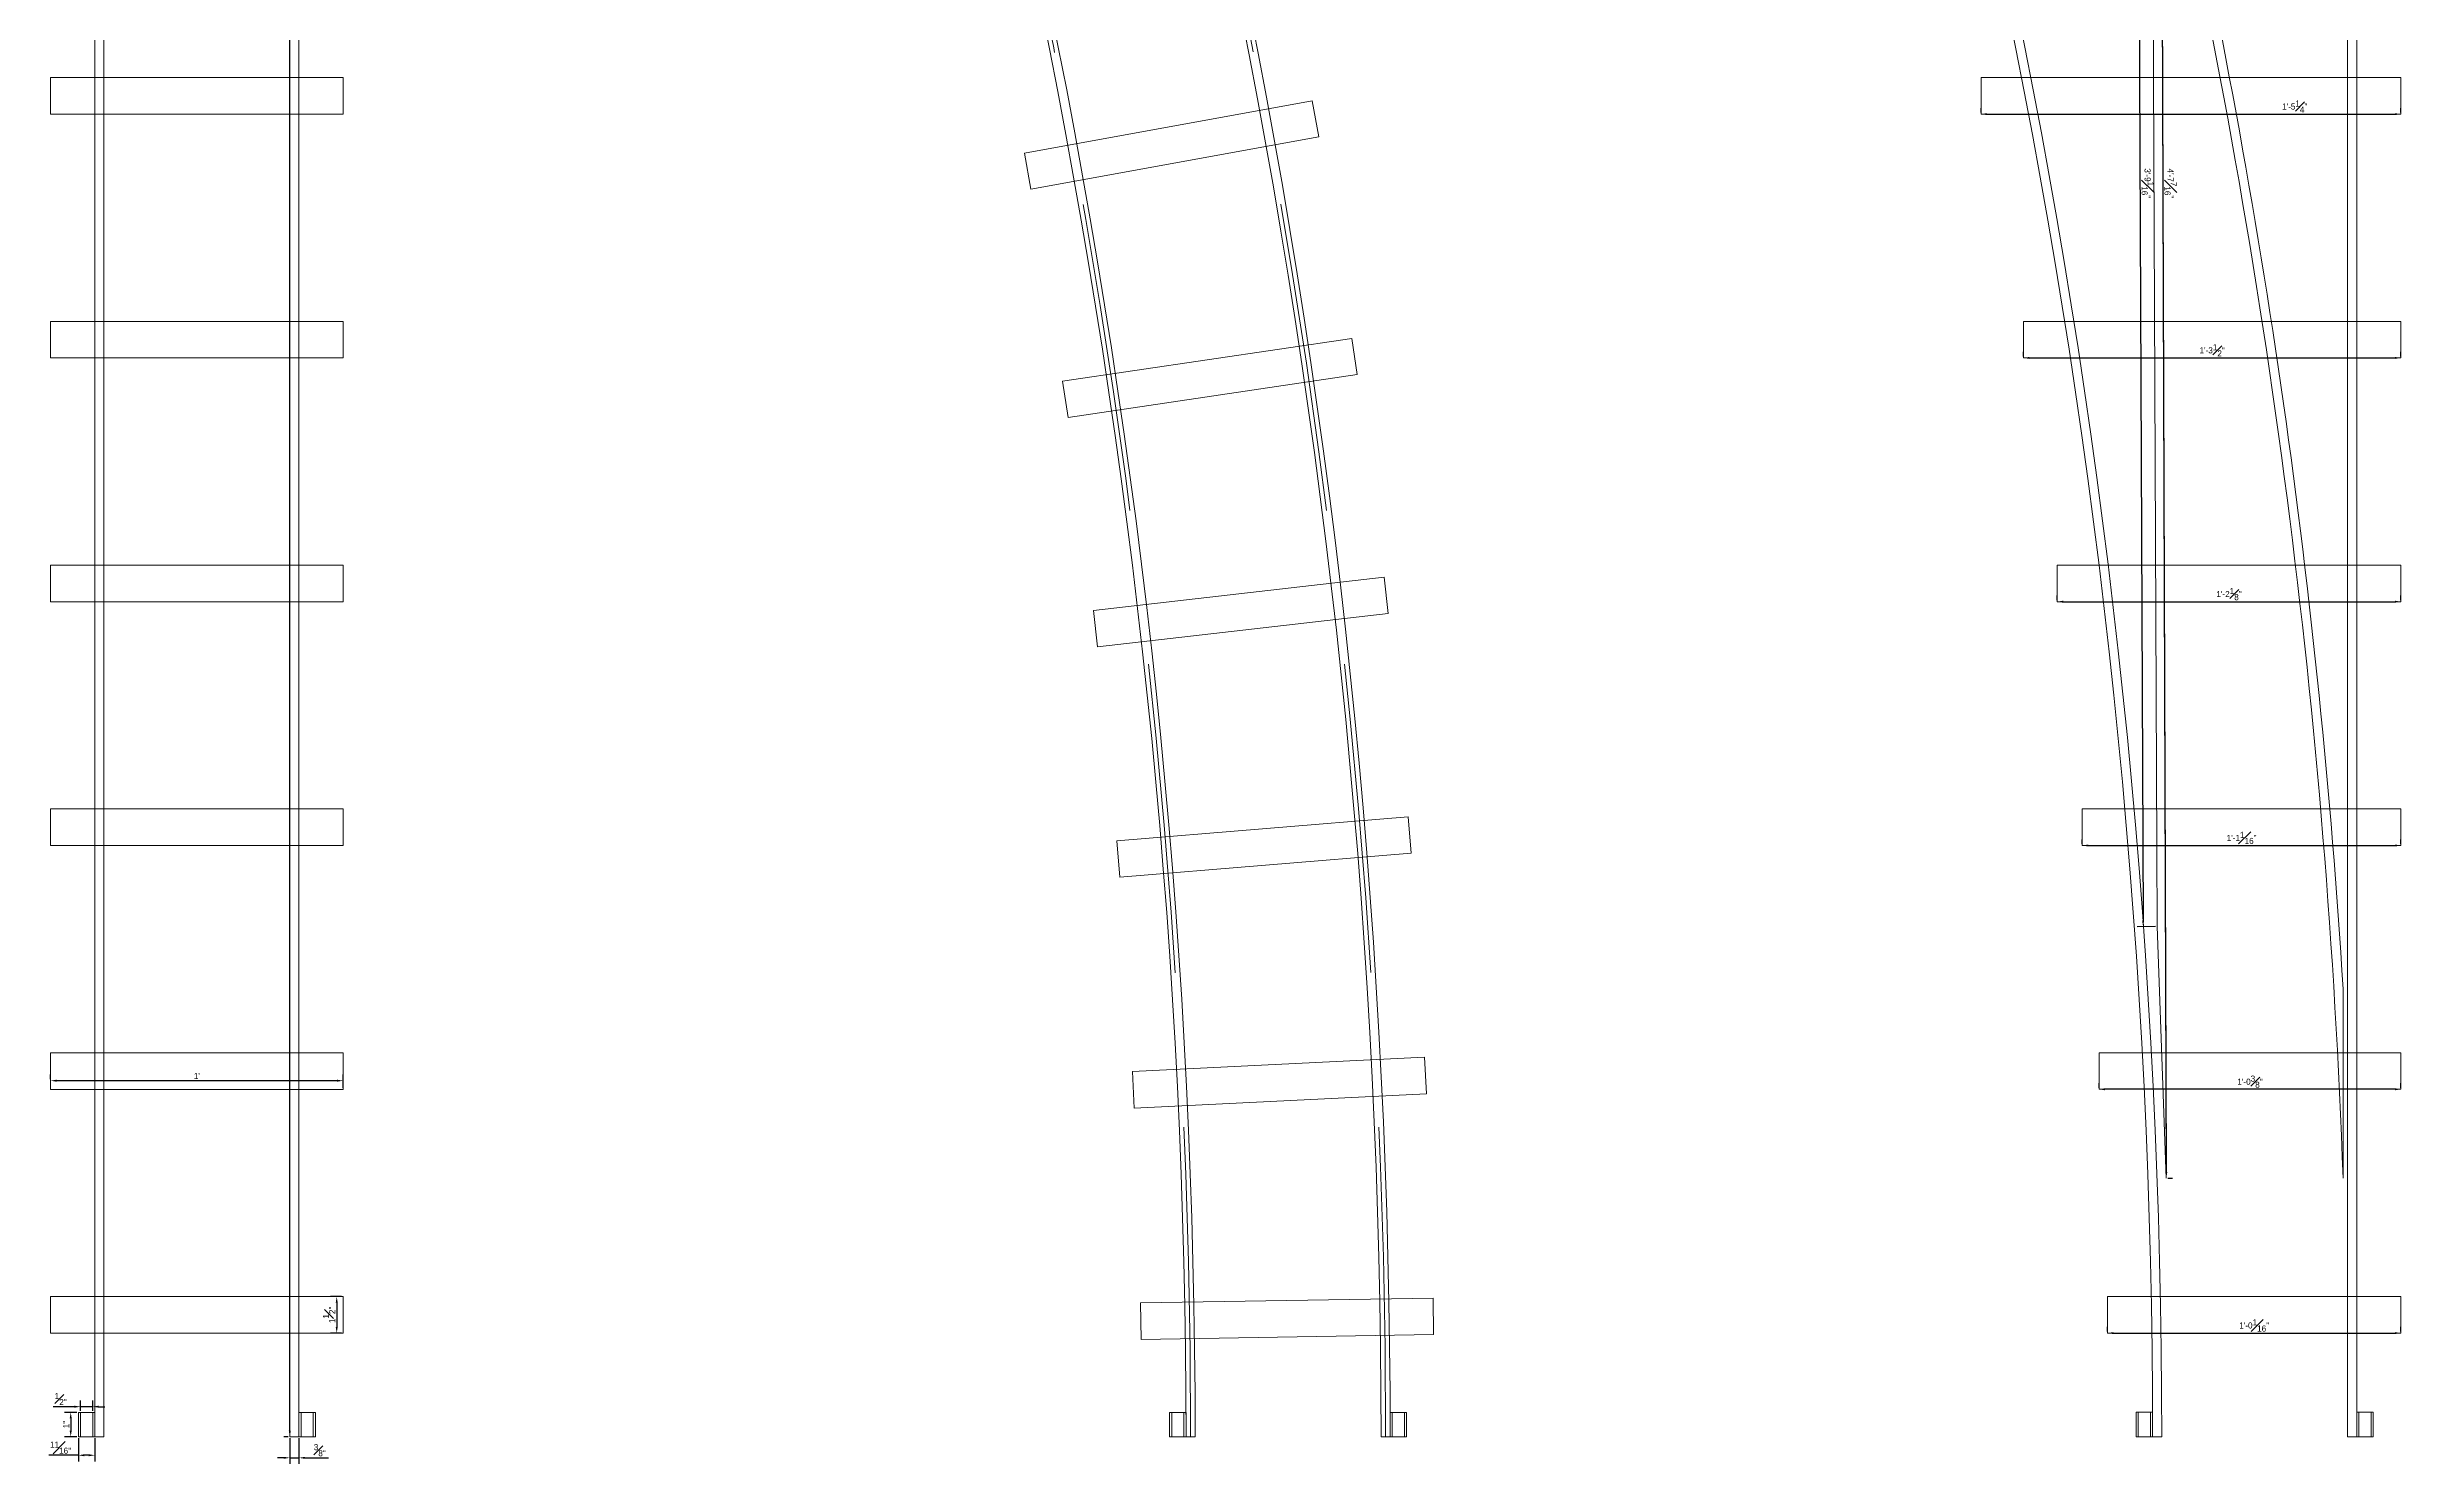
# Model space of a CAD drawing. Header units: inches. Extents: x -6 to 90, y -1 to 120.
# Drawn here: x -6.1 to 90.4, y -1.1 to 57 of the extents above; entities that cross this region are included whole.
import ezdxf

# ---------------------------------------------------------------- set-up
doc = ezdxf.new("R2010")
doc.units = ezdxf.units.IN
doc.header["$PDMODE"] = 34
doc.linetypes.add('DASHED', pattern=[19.05, 12.7, -6.35])
doc.layers.get('0').update_dxf_attribs({"lineweight": 0})
doc.dimstyles.get("Standard").update_dxf_attribs({"dimscale": 2.5, "dimtxt": 0.1, "dimasz": 0.1, "dimexe": 0.1, "dimexo": 0.025, "dimgap": 0.025, "dimtad": 1, "dimtoh": 1, "dimdec": 4, "dimlunit": 4, "dimtxsty": 'Standard', "dimcen": 0.09, "dimadec": 0, "dimazin": 0, "dimtfac": 1, "dimtdec": 4, "dimtofl": 0, "dimtmove": 0, "dimatfit": 3, "dimfxl": 1, "dimfrac": 1, "dimtolj": 1, "dimtzin": 0, "dimarcsym": 0})
doc.dimstyles.new('Standard-Large', dxfattribs={"dimscale": 2.5, "dimtxt": 0.3, "dimasz": 0.1, "dimexe": 0.1, "dimexo": 0.025, "dimgap": 0.025, "dimtad": 1, "dimtoh": 1, "dimdec": 4, "dimlunit": 4, "dimtxsty": 'Standard', "dimcen": 0.09, "dimadec": 0, "dimazin": 0, "dimtfac": 1, "dimtdec": 4, "dimtofl": 0, "dimtmove": 0, "dimatfit": 3, "dimfxl": 1, "dimfrac": 1, "dimtolj": 1, "dimtzin": 0, "dimarcsym": 0})

# ---------------------------------------------------------------- blocks, each defined once
blk = doc.blocks.new('*D1')
at = {"color": 0, "lineweight": -2, "transparency": 16777216}
for p, q in [((-5.025, 1.233), (-5.9, 1.233)), ((-4.775, 1.062), (-4.775, 1.483)), ((-4.275, 1.233), (-4.775, 1.233)), ((-4.275, 1.062), (-4.275, 1.483)), ((-4.025, 1.233), (-3.775, 1.233))]:
    blk.add_line(p, q, dxfattribs=at)
at = {"color": 0, "transparency": 16777216}
for points in [[(-5.025, 1.275), (-5.025, 1.192), (-4.775, 1.233)], [(-4.025, 1.275), (-4.025, 1.192), (-4.275, 1.233)]]:
    blk.add_solid(points, dxfattribs=at)
at = {"layer": 'Defpoints', "color": 0, "transparency": 16777216}
for p in [(-4.775, 1.233), (-4.775, 1), (-4.275, 1)]:
    blk.add_point(p, dxfattribs=at)
at = {"color": 0, "transparency": 16777216, "insert": (-5.588, 1.546), "char_height": 0.25, "attachment_point": 5}
blk.add_mtext('{\\H1x;\\S1#2;}"', dxfattribs=at)
blk = doc.blocks.new('*D2')
at = {"color": 0, "lineweight": -2, "transparency": 16777216}
for p, q in [((-4.862, -0.759), (-6.071, -0.759)), ((-4.862, -0.062), (-4.862, -1.009)), ((-4.438, -0.759), (-4.612, -0.759)), ((-4.188, -0.062), (-4.188, -1.009))]:
    blk.add_line(p, q, dxfattribs=at)
at = {"color": 0, "transparency": 16777216}
for points in [[(-4.612, -0.718), (-4.612, -0.801), (-4.862, -0.759)], [(-4.438, -0.718), (-4.438, -0.801), (-4.188, -0.759)]]:
    blk.add_solid(points, dxfattribs=at)
at = {"layer": 'Defpoints', "color": 0, "transparency": 16777216}
for p in [(-4.862, 0), (-4.188, 0), (-4.862, -0.759)]:
    blk.add_point(p, dxfattribs=at)
at = {"color": 0, "transparency": 16777216, "insert": (-5.592, -0.447), "char_height": 0.25, "attachment_point": 5}
blk.add_mtext('{\\H1x;\\S11#16;}"', dxfattribs=at)
blk = doc.blocks.new('*D3')
at = {"color": 0, "lineweight": -2, "transparency": 16777216}
for p, q in [((-4.925, 1), (-5.426, 1)), ((-5.176, 0.75), (-5.176, 0.25)), ((-4.925, 0), (-5.426, 0))]:
    blk.add_line(p, q, dxfattribs=at)
at = {"color": 0, "transparency": 16777216}
for points in [[(-5.218, 0.75), (-5.134, 0.75), (-5.176, 1)], [(-5.218, 0.25), (-5.134, 0.25), (-5.176, 0)]]:
    blk.add_solid(points, dxfattribs=at)
at = {"layer": 'Defpoints', "color": 0, "transparency": 16777216}
for p in [(-4.863, 1), (-4.863, 0), (-5.176, 0)]:
    blk.add_point(p, dxfattribs=at)
at = {"color": 0, "transparency": 16777216, "insert": (-5.363, 0.5), "char_height": 0.25, "attachment_point": 5, "rotation": 90}
blk.add_mtext('1"', dxfattribs=at)
blk = doc.blocks.new('*D4')
at = {"color": 0, "lineweight": -2, "transparency": 16777216}
for p, q in [((3.562, -0.864), (3.312, -0.864)), ((3.812, -0.062), (3.812, -1.114)), ((3.812, -0.864), (4.188, -0.864)), ((4.188, -0.062), (4.188, -1.114)), ((4.438, -0.864), (5.396, -0.864))]:
    blk.add_line(p, q, dxfattribs=at)
at = {"color": 0, "transparency": 16777216}
for points in [[(3.562, -0.823), (3.562, -0.906), (3.812, -0.864)], [(4.438, -0.823), (4.438, -0.906), (4.188, -0.864)]]:
    blk.add_solid(points, dxfattribs=at)
at = {"layer": 'Defpoints', "color": 0, "transparency": 16777216}
for p in [(3.812, 0), (4.188, 0), (4.188, -0.864)]:
    blk.add_point(p, dxfattribs=at)
at = {"color": 0, "transparency": 16777216, "insert": (5.042, -0.552), "char_height": 0.25, "attachment_point": 5}
blk.add_mtext('{\\H1x;\\S3#8;}"', dxfattribs=at)
blk = doc.blocks.new('*D5')
at = {"color": 0, "lineweight": -2, "transparency": 16777216}
for p, q in [((5.938, 5.75), (5.487, 5.75)), ((5.737, 5.5), (5.737, 4.5)), ((5.938, 4.25), (5.487, 4.25))]:
    blk.add_line(p, q, dxfattribs=at)
at = {"color": 0, "transparency": 16777216}
for points in [[(5.696, 5.5), (5.779, 5.5), (5.737, 5.75)], [(5.696, 4.5), (5.779, 4.5), (5.737, 4.25)]]:
    blk.add_solid(points, dxfattribs=at)
at = {"layer": 'Defpoints', "color": 0, "transparency": 16777216}
for p in [(6, 5.75), (5.737, 4.25), (6, 4.25)]:
    blk.add_point(p, dxfattribs=at)
at = {"color": 0, "transparency": 16777216, "insert": (5.425, 5), "char_height": 0.25, "attachment_point": 5, "rotation": 90}
blk.add_mtext('1{\\H1x;\\S1#2;}"', dxfattribs=at)
blk = doc.blocks.new('*D6')
at = {"color": 0, "lineweight": -2, "transparency": 16777216}
for p, q in [((-6, 14.668), (-6, 14.855)), ((5.75, 14.605), (-5.75, 14.605)), ((6, 14.312), (6, 14.855))]:
    blk.add_line(p, q, dxfattribs=at)
at = {"color": 0, "transparency": 16777216}
for points in [[(-5.75, 14.647), (-5.75, 14.563), (-6, 14.605)], [(5.75, 14.647), (5.75, 14.563), (6, 14.605)]]:
    blk.add_solid(points, dxfattribs=at)
at = {"layer": 'Defpoints', "color": 0, "transparency": 16777216}
for p in [(-6, 14.605), (-6, 14.605), (6, 14.25)]:
    blk.add_point(p, dxfattribs=at)
at = {"color": 0, "transparency": 16777216, "insert": (0, 14.793), "char_height": 0.25, "attachment_point": 5}
blk.add_mtext("1'", dxfattribs=at)
blk = doc.blocks.new('*D7')
at = {"color": 0, "lineweight": -2, "transparency": 16777216}
for p, q in [((3.75, 120), (3.562, 120)), ((3.813, 0.25), (3.813, 119.75)), ((3.75, 0), (3.562, 0))]:
    blk.add_line(p, q, dxfattribs=at)
at = {"color": 0, "transparency": 16777216}
for points in [[(3.771, 119.75), (3.854, 119.75), (3.813, 120)], [(3.771, 0.25), (3.854, 0.25), (3.813, 0)]]:
    blk.add_solid(points, dxfattribs=at)
at = {"layer": 'Defpoints', "color": 0, "transparency": 16777216}
for p in [(3.813, 120), (3.813, 120), (3.813, 0)]:
    blk.add_point(p, dxfattribs=at)
at = {"color": 0, "transparency": 16777216, "insert": (3.375, 60), "char_height": 0.75, "attachment_point": 5, "rotation": 90}
blk.add_mtext("\\A1;10'", dxfattribs=at)
blk = doc.blocks.new('*D28')
at = {"color": 0, "lineweight": -2, "transparency": 16777216}
for p, q in [((78.381, 4.315), (78.381, 4.503)), ((78.631, 4.253), (90.174, 4.253)), ((90.424, 4.315), (90.424, 4.503))]:
    blk.add_line(p, q, dxfattribs=at)
at = {"color": 0, "transparency": 16777216}
for points in [[(78.631, 4.294), (78.631, 4.211), (78.381, 4.253)], [(90.174, 4.294), (90.174, 4.211), (90.424, 4.253)]]:
    blk.add_solid(points, dxfattribs=at)
at = {"layer": 'Defpoints', "color": 0, "transparency": 16777216}
for p in [(78.381, 4.253), (90.424, 4.253), (90.424, 4.253)]:
    blk.add_point(p, dxfattribs=at)
at = {"color": 0, "transparency": 16777216, "insert": (84.402, 4.565), "char_height": 0.25, "attachment_point": 5}
blk.add_mtext('\\A1;1\'-0{\\H1x;\\S1#16;}"', dxfattribs=at)
blk = doc.blocks.new('*D29')
at = {"color": 0, "lineweight": -2, "transparency": 16777216}
for p, q in [((78.038, 14.315), (78.038, 14.503)), ((90.424, 14.315), (90.424, 14.503)), ((90.174, 14.253), (78.288, 14.253))]:
    blk.add_line(p, q, dxfattribs=at)
at = {"color": 0, "transparency": 16777216}
for points in [[(78.288, 14.294), (78.288, 14.211), (78.038, 14.253)], [(90.174, 14.294), (90.174, 14.211), (90.424, 14.253)]]:
    blk.add_solid(points, dxfattribs=at)
at = {"layer": 'Defpoints', "color": 0, "transparency": 16777216}
for p in [(78.038, 14.253), (78.038, 14.253), (90.424, 14.253)]:
    blk.add_point(p, dxfattribs=at)
at = {"color": 0, "transparency": 16777216, "insert": (84.231, 14.565), "char_height": 0.25, "attachment_point": 5}
blk.add_mtext('\\A1;1\'-0{\\H1x;\\S3#8;}"', dxfattribs=at)
blk = doc.blocks.new('*D30')
at = {"color": 0, "lineweight": -2, "transparency": 16777216}
for p, q in [((77.351, 24.315), (77.351, 24.503)), ((77.601, 24.253), (90.174, 24.253)), ((90.424, 24.315), (90.424, 24.503))]:
    blk.add_line(p, q, dxfattribs=at)
at = {"color": 0, "transparency": 16777216}
for points in [[(77.601, 24.294), (77.601, 24.211), (77.351, 24.253)], [(90.174, 24.294), (90.174, 24.211), (90.424, 24.253)]]:
    blk.add_solid(points, dxfattribs=at)
at = {"layer": 'Defpoints', "color": 0, "transparency": 16777216}
for p in [(77.351, 24.253), (90.424, 24.253), (90.424, 24.253)]:
    blk.add_point(p, dxfattribs=at)
at = {"color": 0, "transparency": 16777216, "insert": (83.888, 24.565), "char_height": 0.25, "attachment_point": 5}
blk.add_mtext('\\A1;1\'-1{\\H1x;\\S1#16;}"', dxfattribs=at)
blk = doc.blocks.new('*D31')
at = {"color": 0, "lineweight": -2, "transparency": 16777216}
for p, q in [((76.318, 34.315), (76.318, 34.503)), ((76.568, 34.253), (90.174, 34.253)), ((90.424, 34.315), (90.424, 34.503))]:
    blk.add_line(p, q, dxfattribs=at)
at = {"color": 0, "transparency": 16777216}
for points in [[(76.568, 34.294), (76.568, 34.211), (76.318, 34.253)], [(90.174, 34.294), (90.174, 34.211), (90.424, 34.253)]]:
    blk.add_solid(points, dxfattribs=at)
at = {"layer": 'Defpoints', "color": 0, "transparency": 16777216}
for p in [(76.318, 34.253), (90.424, 34.253), (90.424, 34.253)]:
    blk.add_point(p, dxfattribs=at)
at = {"color": 0, "transparency": 16777216, "insert": (83.371, 34.565), "char_height": 0.25, "attachment_point": 5}
blk.add_mtext('\\A1;1\'-2{\\H1x;\\S1#8;}"', dxfattribs=at)
blk = doc.blocks.new('*D32')
at = {"color": 0, "lineweight": -2, "transparency": 16777216}
for p, q in [((74.935, 44.315), (74.935, 44.503)), ((90.424, 44.315), (90.424, 44.503)), ((75.185, 44.253), (90.174, 44.253))]:
    blk.add_line(p, q, dxfattribs=at)
at = {"color": 0, "transparency": 16777216}
for points in [[(75.185, 44.294), (75.185, 44.211), (74.935, 44.253)], [(90.174, 44.294), (90.174, 44.211), (90.424, 44.253)]]:
    blk.add_solid(points, dxfattribs=at)
at = {"layer": 'Defpoints', "color": 0, "transparency": 16777216}
for p in [(74.935, 44.253), (90.424, 44.253), (90.424, 44.253)]:
    blk.add_point(p, dxfattribs=at)
at = {"color": 0, "transparency": 16777216, "insert": (82.679, 44.565), "char_height": 0.25, "attachment_point": 5}
blk.add_mtext('\\A1;1\'-3{\\H1x;\\S1#2;}"', dxfattribs=at)
blk = doc.blocks.new('*D33')
at = {"color": 0, "lineweight": -2, "transparency": 16777216}
for p, q in [((73.197, 54.315), (73.197, 54.503)), ((73.447, 54.253), (90.174, 54.253)), ((90.424, 54.315), (90.424, 54.503))]:
    blk.add_line(p, q, dxfattribs=at)
at = {"color": 0, "transparency": 16777216}
for points in [[(73.447, 54.294), (73.447, 54.211), (73.197, 54.253)], [(90.174, 54.294), (90.174, 54.211), (90.424, 54.253)]]:
    blk.add_solid(points, dxfattribs=at)
at = {"layer": 'Defpoints', "color": 0, "transparency": 16777216}
for p in [(73.197, 54.253), (90.424, 54.253), (90.424, 54.253)]:
    blk.add_point(p, dxfattribs=at)
at = {"color": 0, "transparency": 16777216, "insert": (86.066, 54.565), "char_height": 0.25, "attachment_point": 5}
blk.add_mtext('\\A1;1\'-5{\\H1x;\\S1#4;}"', dxfattribs=at)
blk = doc.blocks.new('*D42')
at = {"color": 0, "lineweight": -2, "transparency": 16777216}
for p, q in [((80.612, 65.814), (80.798, 10.854)), ((80.674, 66.065), (80.861, 66.065)), ((80.861, 10.604), (81.049, 10.605))]:
    blk.add_line(p, q, dxfattribs=at)
at = {"color": 0, "transparency": 16777216}
for points in [[(80.654, 65.815), (80.57, 65.814), (80.611, 66.064)], [(80.839, 10.854), (80.756, 10.854), (80.799, 10.604)]]:
    blk.add_solid(points, dxfattribs=at)
at = {"layer": 'Defpoints', "color": 0, "transparency": 16777216}
for p in [(80.611, 66.064), (80.799, 10.604), (80.799, 10.604)]:
    blk.add_point(p, dxfattribs=at)
at = {"color": 0, "transparency": 16777216, "insert": (80.973, 51.41), "char_height": 0.25, "attachment_point": 5, "rotation": 270.19371}
blk.add_mtext('\\A1;4\'-7{\\H1x;\\S7#16;}"', dxfattribs=at)
blk = doc.blocks.new('*D43')
at = {"color": 0, "lineweight": -2, "transparency": 16777216}
for p, q in [((80.174, 65.977), (79.409, 65.974)), ((79.66, 65.725), (79.846, 21.174)), ((80.361, 20.926), (79.597, 20.923))]:
    blk.add_line(p, q, dxfattribs=at)
at = {"color": 0, "transparency": 16777216}
for points in [[(79.702, 65.725), (79.619, 65.724), (79.659, 65.975)], [(79.887, 21.174), (79.804, 21.173), (79.847, 20.924)]]:
    blk.add_solid(points, dxfattribs=at)
at = {"layer": 'Defpoints', "color": 0, "transparency": 16777216}
for p in [(80.236, 65.977), (79.847, 20.924), (80.424, 20.926)]:
    blk.add_point(p, dxfattribs=at)
at = {"color": 0, "transparency": 16777216, "insert": (80.032, 51.418), "char_height": 0.25, "attachment_point": 5, "rotation": 270.23822}
blk.add_mtext('\\A1;3\'-9{\\H1x;\\S1#16;}"', dxfattribs=at)

msp = doc.modelspace()

# ---------------------------------------------------------------- linework, layer by layer
for p, q in [((80.42365, 20.92604), (80.23615, 66.0225)), ((80.79865, 10.60425), (80.61115, 66.06438)), ((80.79865, 10.60425), (80.42365, 20.92604)), ((88.04865, 10.60425), (88.04865, 18.37092)), ((80.23615, 0.00262), (80.61115, 0.00262)), ((40.58027, -0.00007), (40.95527, -0.00007)), ((48.58027, -0.00007), (48.95527, -0.00007))]:
    msp.add_line(p, q)
for points in [[(-3.8125, 0), (-4.1875, 0), (-4.1875, 120), (-3.8125, 120)], [(3.8125, 0), (4.1875, 0), (4.1875, 120), (3.8125, 120)], [(88.23615, 0.00262), (88.61115, 0.00262), (88.61115, 120.00262), (88.23615, 120.00262)], [(-6, 54.25), (6, 54.25), (6, 55.75), (-6, 55.75)], [(73.19708, 54.25262), (90.42365, 54.25262), (90.42365, 55.75262), (73.19708, 55.75262)], [(34.21737, 51.17693), (46.02353, 53.32514), (45.755, 54.8009), (33.94885, 52.6527)], [(-6, 44.25), (6, 44.25), (6, 45.75), (-6, 45.75)], [(74.93534, 44.25262), (90.42365, 44.25262), (90.42365, 45.75262), (74.93534, 45.75262)], [(35.739, 41.80988), (47.60912, 43.57065), (47.38903, 45.05441), (35.51891, 43.29365)], [(-6, 34.25), (6, 34.25), (6, 35.75), (-6, 35.75)], [(76.31845, 34.25262), (90.42365, 34.25262), (90.42365, 35.75262), (76.31845, 35.75262)], [(36.95334, 32.39806), (48.87471, 33.76951), (48.70328, 35.25968), (36.78191, 33.88823)], [(-6, 24.25), (6, 24.25), (6, 25.75), (-6, 25.75)], [(37.85908, 22.95155), (49.81894, 23.9322), (49.69636, 25.42718), (37.7365, 24.44653)], [(77.35147, 24.25262), (90.42365, 24.25262), (90.42365, 25.75262), (77.35147, 25.75262)], [(-6, 14.25), (6, 14.25), (6, 15.75), (-6, 15.75)], [(38.45525, 13.48046), (50.4408, 14.06927), (50.3672, 15.56746), (38.38165, 14.97865)], [(78.03812, 14.25262), (90.42365, 14.25262), (90.42365, 15.75262), (78.03812, 15.75262)], [(-6, 4.25), (6, 4.25), (6, 5.75), (-6, 5.75)], [(38.74122, 3.99493), (50.73961, 4.19127), (50.71507, 5.69107), (38.71668, 5.49473)], [(78.38083, 4.25262), (90.42365, 4.25262), (90.42365, 5.75262), (78.38083, 5.75262)], [(-4.1875, 0), (-4.8625, 0), (-4.8625, 1), (-4.1875, 1)], [(4.1875, 0), (4.8625, 0), (4.8625, 1), (4.1875, 1)], [(40.58027, -0.00007), (39.90527, -0.00007), (39.90527, 0.99993), (40.58027, 0.99993)], [(48.95527, -0.00007), (49.63027, -0.00007), (49.63027, 0.99993), (48.95527, 0.99993)], [(80.23615, 0.00262), (79.56115, 0.00262), (79.56115, 1.00262), (80.23615, 1.00262)], [(88.61115, 0.00262), (89.28615, 0.00262), (89.28615, 1.00262), (88.61115, 1.00262)]]:
    msp.add_lwpolyline(points, close=True)
at = {"linetype": 'DASHED'}
for points in [[(-4.775, 0), (-4.275, 0), (-4.275, 1), (-4.775, 1)], [(4.775, 0), (4.275, 0), (4.275, 1), (4.775, 1)], [(40.49277, -0.00007), (39.99277, -0.00007), (39.99277, 0.99993), (40.49277, 0.99993)], [(49.54277, -0.00007), (49.04277, -0.00007), (49.04277, 0.99993), (49.54277, 0.99993)], [(80.14865, 0.00262), (79.64865, 0.00262), (79.64865, 1.00262), (80.14865, 1.00262)], [(89.19865, 0.00262), (88.69865, 0.00262), (88.69865, 1.00262), (89.19865, 1.00262)]]:
    msp.add_lwpolyline(points, close=True, dxfattribs=at)
for centre, radius, start, end in [((-251.23223, -0.00007), 299.8125, 0, 22.5), ((-251.23223, -0.00007), 300.1875, 0, 22.5), ((-251.23223, -0.00007), 291.8125, 0, 22.5), ((-251.23223, -0.00007), 292.1875, 0, 22.5), ((-211.57635, 0.00262), 291.8125, 0, 22.5), ((-211.57635, 0.00262), 292.1875, 0, 22.5), ((-211.57635, 0.00262), 299.8125, 2.0264507, 12.7346811), ((-211.57635, 0.00262), 300.1875, 3.5080876, 12.7266915)]:
    msp.add_arc(centre, radius, start, end)
for radius in [300, 292]:
    msp.add_arc((-251.23223, -0.00007), radius, 0, 22.5, dxfattribs=at)

# ---------------------------------------------------------------- dimensions: what is measured, and where the dimension line sits
dim = msp.add_linear_dim(base=(3.8125, 120), p1=(3.8125, 0), p2=(3.8125, 120), angle=90, dimstyle='Standard-Large')
dim.commit()
dim.dimension.update_dxf_attribs({"geometry": '*D7', "text_midpoint": (3.375, 60)})
for base, p1, p2, angle, picture, middle in [((79.846678, 20.92364), (80.236335, 65.977002), (80.423646, 20.926039), 270.2382204, '*D43', (79.719895, 51.416844)), ((80.79865, 10.60425), (80.61115, 66.06438), (80.79865, 10.60425), 270.1937052, '*D42', (80.66069, 51.40889))]:
    dim = msp.add_linear_dim(base=base, p1=p1, p2=p2, angle=angle, dimstyle='Standard')
    dim.commit()
    dim.dimension.update_dxf_attribs({"geometry": picture, "text_midpoint": middle, "dimtype": 161})
dim = msp.add_linear_dim(base=(90.42365, 54.25262), p1=(73.19708, 54.25262), p2=(90.42365, 54.25262), dimstyle='Standard')
dim.commit()
dim.dimension.update_dxf_attribs({"geometry": '*D33', "text_midpoint": (86.0664, 54.25262), "dimtype": 160})
for base, p1, p2, picture, middle in [((90.42365, 44.25262), (74.93534, 44.25262), (90.42365, 44.25262), '*D32', (82.6795, 44.56512)), ((90.42365, 34.25262), (76.31845, 34.25262), (90.42365, 34.25262), '*D31', (83.37105, 34.56512)), ((90.42365, 24.25262), (77.35147, 24.25262), (90.42365, 24.25262), '*D30', (83.88756, 24.56512)), ((78.03812, 14.25262), (90.42365, 14.25262), (78.03812, 14.25262), '*D29', (84.23088, 14.56512)), ((90.42365, 4.25262), (78.38083, 4.25262), (90.42365, 4.25262), '*D28', (84.40224, 4.56512))]:
    dim = msp.add_linear_dim(base=base, p1=p1, p2=p2, dimstyle='Standard')
    dim.commit()
    dim.dimension.update_dxf_attribs({"geometry": picture, "text_midpoint": middle})
for base, p1, p2, picture, middle in [((-6, 14.60514), (6, 14.25), (-6, 14.60514), '*D6', (0, 14.79264)), ((-4.775, 1.2332), (-4.275, 1), (-4.775, 1), '*D1', (-5.5875, 1.5457)), ((-4.8625, -0.7593), (-4.1875, 0), (-4.8625, 0), '*D2', (-5.59167, -0.4468)), ((4.1875, -0.8643), (3.8125, 0), (4.1875, 0), '*D4', (5.04167, -0.5518))]:
    dim = msp.add_linear_dim(base=base, p1=p1, p2=p2, dimstyle='Standard', override={"dimtad": 1, "dimtoh": 0, "dimdec": 4, "dimlunit": 4, "dimcen": 2.5, "dimtofl": 1, "dimtolj": 0, "dimtzin": 8})
    dim.commit()
    dim.dimension.update_dxf_attribs({"geometry": picture, "text_midpoint": middle})
for base, p1, p2, picture, middle in [((5.73731, 4.25), (6, 5.75), (6, 4.25), '*D5', (5.42481, 5)), ((-5.17588, 0), (-4.8625, 1), (-4.8625, 0), '*D3', (-5.36338, 0.5))]:
    dim = msp.add_linear_dim(base=base, p1=p1, p2=p2, angle=90, dimstyle='Standard', override={"dimtad": 1, "dimtoh": 0, "dimdec": 4, "dimlunit": 4, "dimcen": 2.5, "dimtofl": 1, "dimtolj": 0, "dimtzin": 8})
    dim.commit()
    dim.dimension.update_dxf_attribs({"geometry": picture, "text_midpoint": middle})

doc.saveas('drawing.dxf')
